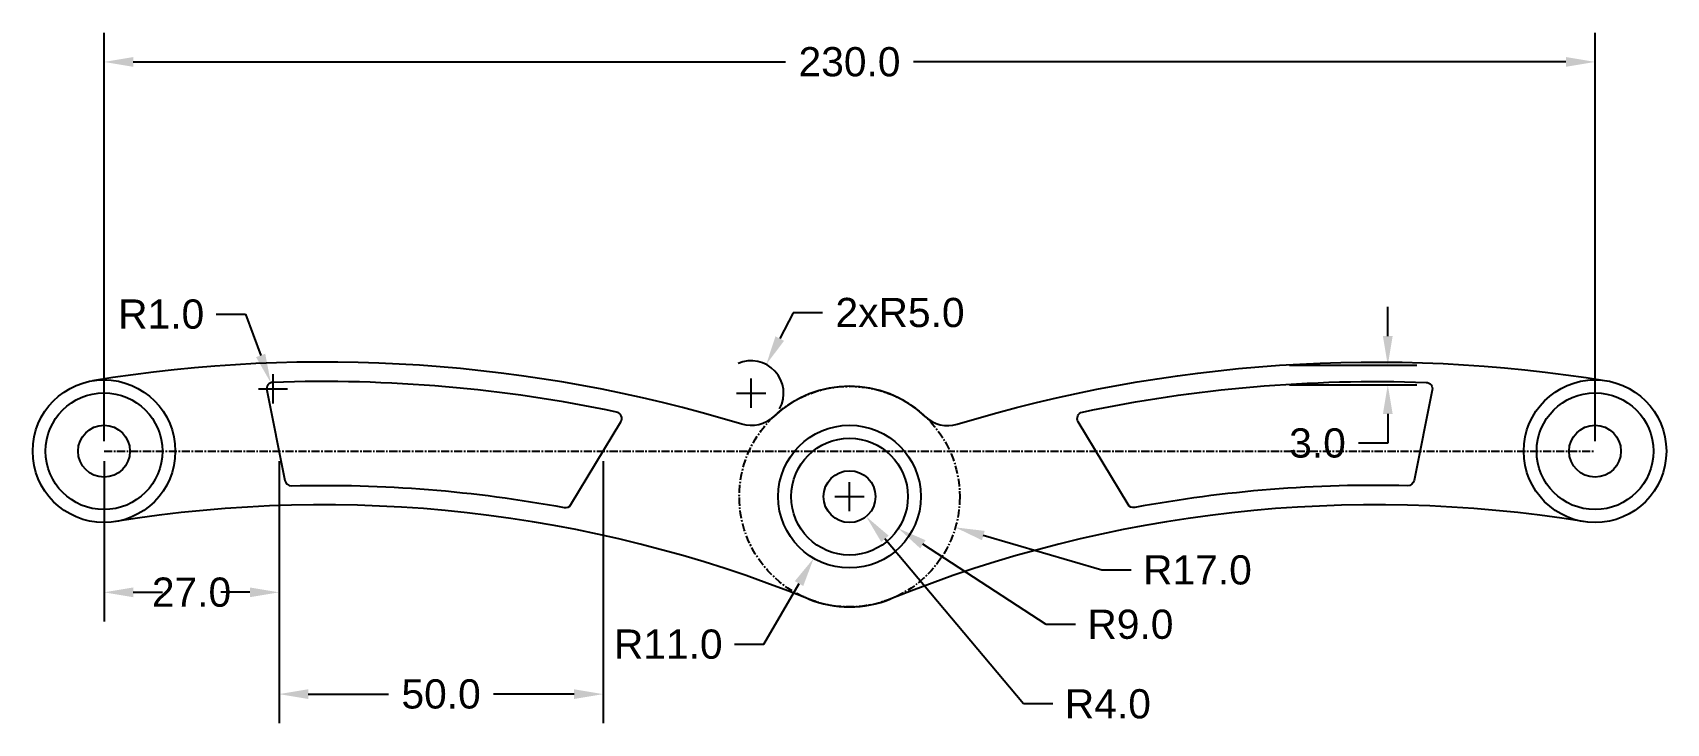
# Model space of a CAD drawing. Header units: millimetres. Extents: x 117 to 369, y 100 to 207.
import ezdxf

# ---------------------------------------------------------------- set-up
doc = ezdxf.new("R2010")
doc.units = ezdxf.units.MM
doc.header["$MEASUREMENT"] = 0
doc.linetypes.add('CENTER', pattern=[2, 1.25, -0.25, 0.25, -0.25])
doc.styles.get("Standard").update_dxf_attribs({"font": 'arial.ttf'})
doc.dimstyles.get("Standard").update_dxf_attribs({"dimscale": 25, "dimtxt": 0.18, "dimasz": 0.18, "dimexe": 0.18, "dimexo": 0.0625, "dimgap": 0.09, "dimtad": 0, "dimtih": 1, "dimtoh": 1, "dimdec": 1, "dimzin": 0, "dimdsep": 46, "dimtxsty": 'Standard', "dimcen": 0.09, "dimadec": 0, "dimazin": 0, "dimtfac": 1, "dimtdec": 1, "dimtofl": 0, "dimtmove": 0, "dimatfit": 3, "dimfxl": 1, "dimtolj": 1, "dimtzin": 0, "dimarcsym": 0})

# ---------------------------------------------------------------- blocks, each defined once
blk = doc.blocks.new('*D2')
at = {"color": 0, "lineweight": -2, "transparency": 16777216}
for p, q in [((127.92, 143.6), (127.92, 206.53)), ((357.92, 143.6), (357.92, 206.53)), ((132.42, 202.03), (233.04, 202.03)), ((353.42, 202.03), (252.79, 202.03))]:
    blk.add_line(p, q, dxfattribs=at)
at = {"color": 0, "transparency": 16777216}
for points in [[(132.42, 202.78), (132.42, 201.28), (127.92, 202.03)], [(353.42, 202.78), (353.42, 201.28), (357.92, 202.03)]]:
    blk.add_solid(points, dxfattribs=at)
at = {"layer": 'Defpoints', "color": 0, "transparency": 16777216}
for p in [(357.92, 202.03), (127.92, 142.03), (357.92, 142.03)]:
    blk.add_point(p, dxfattribs=at)
at = {"color": 0, "transparency": 16777216, "insert": (242.92, 202.03), "char_height": 4.5, "attachment_point": 5}
blk.add_mtext('\\A1;230.0', dxfattribs=at)
blk = doc.blocks.new('*D3')
at = {"color": 0, "lineweight": -2, "transparency": 16777216}
for p, q in [((154.92, 140.47), (154.92, 100.09)), ((204.92, 140.47), (204.92, 100.09)), ((159.42, 104.59), (171.83, 104.59)), ((200.42, 104.59), (188, 104.59))]:
    blk.add_line(p, q, dxfattribs=at)
at = {"color": 0, "transparency": 16777216}
for points in [[(159.42, 105.34), (159.42, 103.84), (154.92, 104.59)], [(200.42, 105.34), (200.42, 103.84), (204.92, 104.59)]]:
    blk.add_solid(points, dxfattribs=at)
at = {"layer": 'Defpoints', "color": 0, "transparency": 16777216}
for p in [(154.92, 142.03), (204.92, 142.03), (204.92, 104.59)]:
    blk.add_point(p, dxfattribs=at)
at = {"color": 0, "transparency": 16777216, "insert": (179.92, 104.59), "char_height": 4.5, "attachment_point": 5}
blk.add_mtext('\\A1;50.0', dxfattribs=at)
blk = doc.blocks.new('*D4')
at = {"color": 0, "lineweight": -2, "transparency": 16777216}
for p, q in [((127.92, 140.47), (127.92, 115.78)), ((154.92, 140.47), (154.92, 115.78)), ((132.42, 120.28), (136.92, 120.28)), ((150.42, 120.28), (145.92, 120.28))]:
    blk.add_line(p, q, dxfattribs=at)
at = {"color": 0, "transparency": 16777216}
for points in [[(132.42, 121.03), (132.42, 119.53), (127.92, 120.28)], [(150.42, 121.03), (150.42, 119.53), (154.92, 120.28)]]:
    blk.add_solid(points, dxfattribs=at)
at = {"layer": 'Defpoints', "color": 0, "transparency": 16777216}
for p in [(127.92, 142.03), (154.92, 142.03), (154.92, 120.28)]:
    blk.add_point(p, dxfattribs=at)
at = {"color": 0, "transparency": 16777216, "insert": (141.42, 120.28), "char_height": 4.5, "attachment_point": 5}
blk.add_mtext('\\A1;27.0', dxfattribs=at)
blk = doc.blocks.new('*D6')
at = {"color": 0, "lineweight": -2, "transparency": 16777216}
for p, q in [((234.25, 163.38), (232.16, 159.39)), ((238.75, 163.38), (234.25, 163.38)), ((227.75, 148.72), (227.75, 153.22)), ((225.5, 150.97), (230, 150.97))]:
    blk.add_line(p, q, dxfattribs=at)
blk.add_arc((227.75, 150.97), 5, 331.4737, 113.9311, dxfattribs=at)
at = {"color": 0, "transparency": 16777216}
blk.add_solid([(231.5, 159.74), (232.82, 159.04), (230.07, 155.4)], dxfattribs=at)
at = {"layer": 'Defpoints', "color": 0, "transparency": 16777216}
for p in [(230.07, 155.4), (227.75, 150.97)]:
    blk.add_point(p, dxfattribs=at)
at = {"color": 0, "transparency": 16777216, "insert": (250.71, 163.38), "char_height": 4.5, "attachment_point": 5}
blk.add_mtext('\\A1;2xR5.0', dxfattribs=at)
blk = doc.blocks.new('*D7')
at = {"color": 0, "lineweight": -2, "transparency": 16777216}
for p, q in [((242.92, 132.78), (242.92, 137.28)), ((240.67, 135.03), (245.17, 135.03)), ((269.78, 103.07), (248.39, 128.53)), ((274.28, 103.07), (269.78, 103.07))]:
    blk.add_line(p, q, dxfattribs=at)
at = {"color": 0, "transparency": 16777216}
blk.add_solid([(248.96, 129.01), (247.81, 128.04), (245.49, 131.97)], dxfattribs=at)
at = {"layer": 'Defpoints', "color": 0, "transparency": 16777216}
for p in [(242.92, 135.03), (245.49, 131.97)]:
    blk.add_point(p, dxfattribs=at)
at = {"color": 0, "transparency": 16777216, "insert": (282.77, 103.07), "char_height": 4.5, "attachment_point": 5}
blk.add_mtext('\\A1;R4.0', dxfattribs=at)
blk = doc.blocks.new('*D8')
at = {"color": 0, "lineweight": -2, "transparency": 16777216}
for p, q in [((242.92, 132.78), (242.92, 137.28)), ((240.67, 135.03), (245.17, 135.03)), ((273.26, 115.33), (254.24, 127.68)), ((277.76, 115.33), (273.26, 115.33))]:
    blk.add_line(p, q, dxfattribs=at)
at = {"color": 0, "transparency": 16777216}
blk.add_solid([(254.65, 128.31), (253.83, 127.05), (250.46, 130.13)], dxfattribs=at)
at = {"layer": 'Defpoints', "color": 0, "transparency": 16777216}
for p in [(242.92, 135.03), (250.46, 130.13)]:
    blk.add_point(p, dxfattribs=at)
at = {"color": 0, "transparency": 16777216, "insert": (286.25, 115.33), "char_height": 4.5, "attachment_point": 5}
blk.add_mtext('\\A1;R9.0', dxfattribs=at)
blk = doc.blocks.new('*D9')
at = {"color": 0, "lineweight": -2, "transparency": 16777216}
for p, q in [((242.92, 132.78), (242.92, 137.28)), ((240.67, 135.03), (245.17, 135.03)), ((281.85, 123.71), (263.56, 129.03)), ((286.35, 123.71), (281.85, 123.71))]:
    blk.add_line(p, q, dxfattribs=at)
at = {"color": 0, "transparency": 16777216}
blk.add_solid([(263.77, 129.75), (263.35, 128.31), (259.24, 130.29)], dxfattribs=at)
at = {"layer": 'Defpoints', "color": 0, "transparency": 16777216}
for p in [(242.92, 135.03), (259.24, 130.29)]:
    blk.add_point(p, dxfattribs=at)
at = {"color": 0, "transparency": 16777216, "insert": (296.59, 123.71), "char_height": 4.5, "attachment_point": 5}
blk.add_mtext('\\A1;R17.0', dxfattribs=at)
blk = doc.blocks.new('*D10')
at = {"color": 0, "lineweight": -2, "transparency": 16777216}
for p, q in [((242.92, 132.78), (242.92, 137.28)), ((240.67, 135.03), (245.17, 135.03)), ((229.7, 112.27), (235.13, 121.63)), ((225.2, 112.27), (229.7, 112.27))]:
    blk.add_line(p, q, dxfattribs=at)
at = {"color": 0, "transparency": 16777216}
blk.add_solid([(234.48, 122.01), (235.78, 121.25), (237.39, 125.52)], dxfattribs=at)
at = {"layer": 'Defpoints', "color": 0, "transparency": 16777216}
for p in [(242.92, 135.03), (237.39, 125.52)]:
    blk.add_point(p, dxfattribs=at)
at = {"color": 0, "transparency": 16777216, "insert": (214.96, 112.27), "char_height": 4.5, "attachment_point": 5}
blk.add_mtext('\\A1;R11.0', dxfattribs=at)
blk = doc.blocks.new('*D11')
at = {"color": 0, "lineweight": -2, "transparency": 16777216}
for p, q in [((145.23, 163.14), (149.73, 163.14)), ((149.73, 163.14), (152.09, 156.79)), ((154, 149.38), (154, 153.88)), ((151.75, 151.63), (156.25, 151.63))]:
    blk.add_line(p, q, dxfattribs=at)
at = {"color": 0, "transparency": 16777216}
blk.add_solid([(152.79, 157.05), (151.38, 156.53), (153.65, 152.57)], dxfattribs=at)
at = {"layer": 'Defpoints', "color": 0, "transparency": 16777216}
for p in [(153.65, 152.57), (154, 151.63)]:
    blk.add_point(p, dxfattribs=at)
at = {"color": 0, "transparency": 16777216, "insert": (136.74, 163.14), "char_height": 4.5, "attachment_point": 5}
blk.add_mtext('\\A1;R1.0', dxfattribs=at)
blk = doc.blocks.new('*D12')
at = {"color": 0, "lineweight": -2, "transparency": 16777216}
for p, q in [((325.95, 159.77), (325.95, 164.27)), ((310.79, 155.27), (330.45, 155.27)), ((310.79, 152.27), (330.45, 152.27)), ((325.95, 147.77), (325.95, 143.27)), ((325.95, 143.27), (321.45, 143.27))]:
    blk.add_line(p, q, dxfattribs=at)
at = {"color": 0, "transparency": 16777216}
for points in [[(325.2, 159.77), (326.7, 159.77), (325.95, 155.27)], [(325.2, 147.77), (326.7, 147.77), (325.95, 152.27)]]:
    blk.add_solid(points, dxfattribs=at)
at = {"layer": 'Defpoints', "color": 0, "transparency": 16777216}
for p in [(309.22, 155.27), (309.22, 152.27), (325.95, 152.27)]:
    blk.add_point(p, dxfattribs=at)
at = {"color": 0, "transparency": 16777216, "insert": (315.11, 143.27), "char_height": 4.5, "attachment_point": 5}
blk.add_mtext('\\A1;3.0', dxfattribs=at)

msp = doc.modelspace()

# ---------------------------------------------------------------- linework, layer by layer
at = {"linetype": 'CENTER'}
msp.add_line((127.92, 142.03), (357.92, 142.03), dxfattribs=at)
for points in [[(231.2, 147.35, -0.270114), (226.3, 146.19, 0.114516), (126.15, 152.89)], [(254.63, 147.35, 0.270114), (259.53, 146.19, -0.114516), (359.68, 152.89)]]:
    msp.add_lwpolyline(points, format="xyb")
for points in [[(155.83, 137.51, 0.363782), (156.84, 136.71, -0.052129), (198.92, 133.35, 0.312544), (199.95, 133.81), (207.65, 146.56, 0.516136), (207, 148.05, 0.060996), (153.96, 152.63, 0.463058), (153.02, 151.43)], [(330, 137.51, -0.363782), (329, 136.71, 0.052129), (286.92, 133.35, -0.312544), (285.88, 133.81), (278.19, 146.56, -0.516136), (278.84, 148.05, -0.060996), (331.87, 152.63, -0.463058), (332.82, 151.43)]]:
    msp.add_lwpolyline(points, format="xyb", close=True)
for centre, radius in [((127.92, 142.03), 11), ((357.92, 142.03), 11), ((127.92, 142.03), 9), ((357.92, 142.03), 9), ((127.92, 142.03), 4), ((242.92, 135.03), 11), ((242.92, 135.03), 9), ((357.92, 142.03), 4), ((242.92, 135.03), 4)]:
    msp.add_circle(centre, radius)
msp.add_circle((242.92, 135.03), 17, dxfattribs=at)
for centre, radius, start, end in [((242.92, 135.03), 17, 46.4313, 133.5687), ((161.79, -66.23), 200, 68.0457, 99.2374), ((324.05, -66.23), 200, 80.7626, 111.9543), ((242.92, 135.03), 17, 248.0457, 291.9543)]:
    msp.add_arc(centre, radius, start, end)

# ---------------------------------------------------------------- dimensions: what is measured, and where the dimension line sits
for base, p1, p2, picture, middle in [((357.92, 202.03), (127.92, 142.03), (357.92, 142.03), '*D2', (242.92, 202.03)), ((154.92, 120.28), (127.92, 142.03), (154.92, 142.03), '*D4', (141.42, 120.28)), ((204.92, 104.59), (154.92, 142.03), (204.92, 142.03), '*D3', (179.92, 104.59))]:
    dim = msp.add_linear_dim(base=base, p1=p1, p2=p2, dimstyle='Standard')
    dim.commit()
    dim.dimension.update_dxf_attribs({"geometry": picture, "text_midpoint": middle})
dim = msp.add_radius_dim(center=(227.75, 150.97), mpoint=(230.07, 155.4), text='2x<>', dimstyle='Standard')
dim.commit()
dim.dimension.update_dxf_attribs({"geometry": '*D6', "text_midpoint": (250.71, 163.38)})
for center, mpoint, picture, middle in [((154, 151.63), (153.65, 152.57), '*D11', (136.74, 163.14)), ((242.92, 135.03), (237.39, 125.52), '*D10', (214.96, 112.27)), ((242.92, 135.03), (245.49, 131.97), '*D7', (282.77, 103.07)), ((242.92, 135.03), (250.46, 130.13), '*D8', (286.25, 115.33)), ((242.92, 135.03), (259.24, 130.29), '*D9', (296.59, 123.71))]:
    dim = msp.add_radius_dim(center=center, mpoint=mpoint, dimstyle='Standard')
    dim.commit()
    dim.dimension.update_dxf_attribs({"geometry": picture, "text_midpoint": middle, "dimtype": 164})
dim = msp.add_aligned_dim(p1=(309.22, 155.27), p2=(309.22, 152.27), distance=16.72, dimstyle='Standard')
dim.commit()
dim.dimension.update_dxf_attribs({"geometry": '*D12', "text_midpoint": (315.11, 143.27)})

doc.saveas('drawing.dxf')
